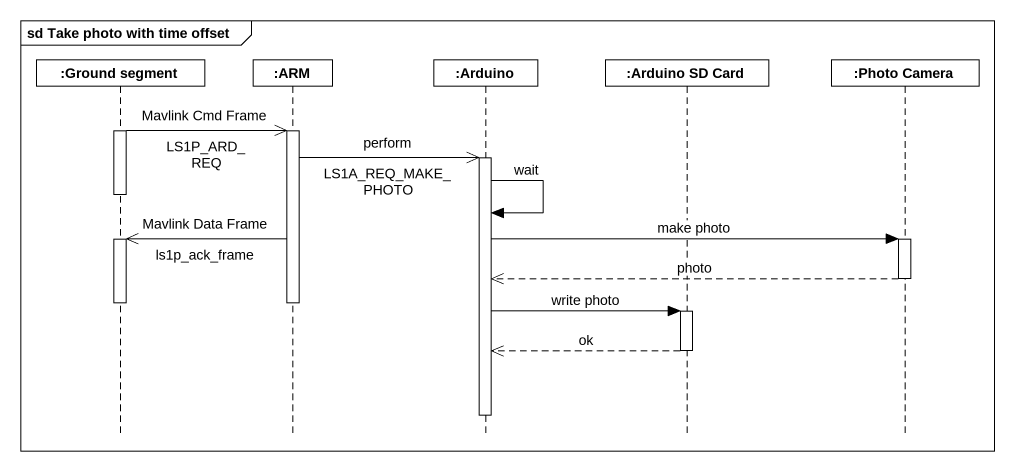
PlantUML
@startuml
mainframe sd Take photo with time offset
hide footbox
participant ":Ground segment" as Ground_segment
participant ":ARM" as ARM
participant ":Arduino" as Arduino
participant ":Arduino SD Card" as Arduino_SD_Card
participant ":Photo Camera" as Photo_Camera

activate Ground_segment
Ground_segment ->> ARM : Mavlink Cmd Frame\nLS1P_ARD_REQ
activate ARM
ARM ->> Arduino : perform\nLS1A_REQ_MAKE_PHOTO
activate Arduino
deactivate Ground_segment
Arduino -> Arduino : wait
ARM ->> Ground_segment : Mavlink Data Frame\nls1p_ack_frame
Arduino -> Photo_Camera : make photo
activate Ground_segment
activate Photo_Camera
Photo_Camera -->> Arduino : photo
deactivate Photo_Camera
deactivate Ground_segment
deactivate ARM
Arduino -> Arduino_SD_Card : write photo
activate Arduino_SD_Card
Arduino_SD_Card -->> Arduino : ok
deactivate Arduino_SD_Card
deactivate Arduino
@enduml
